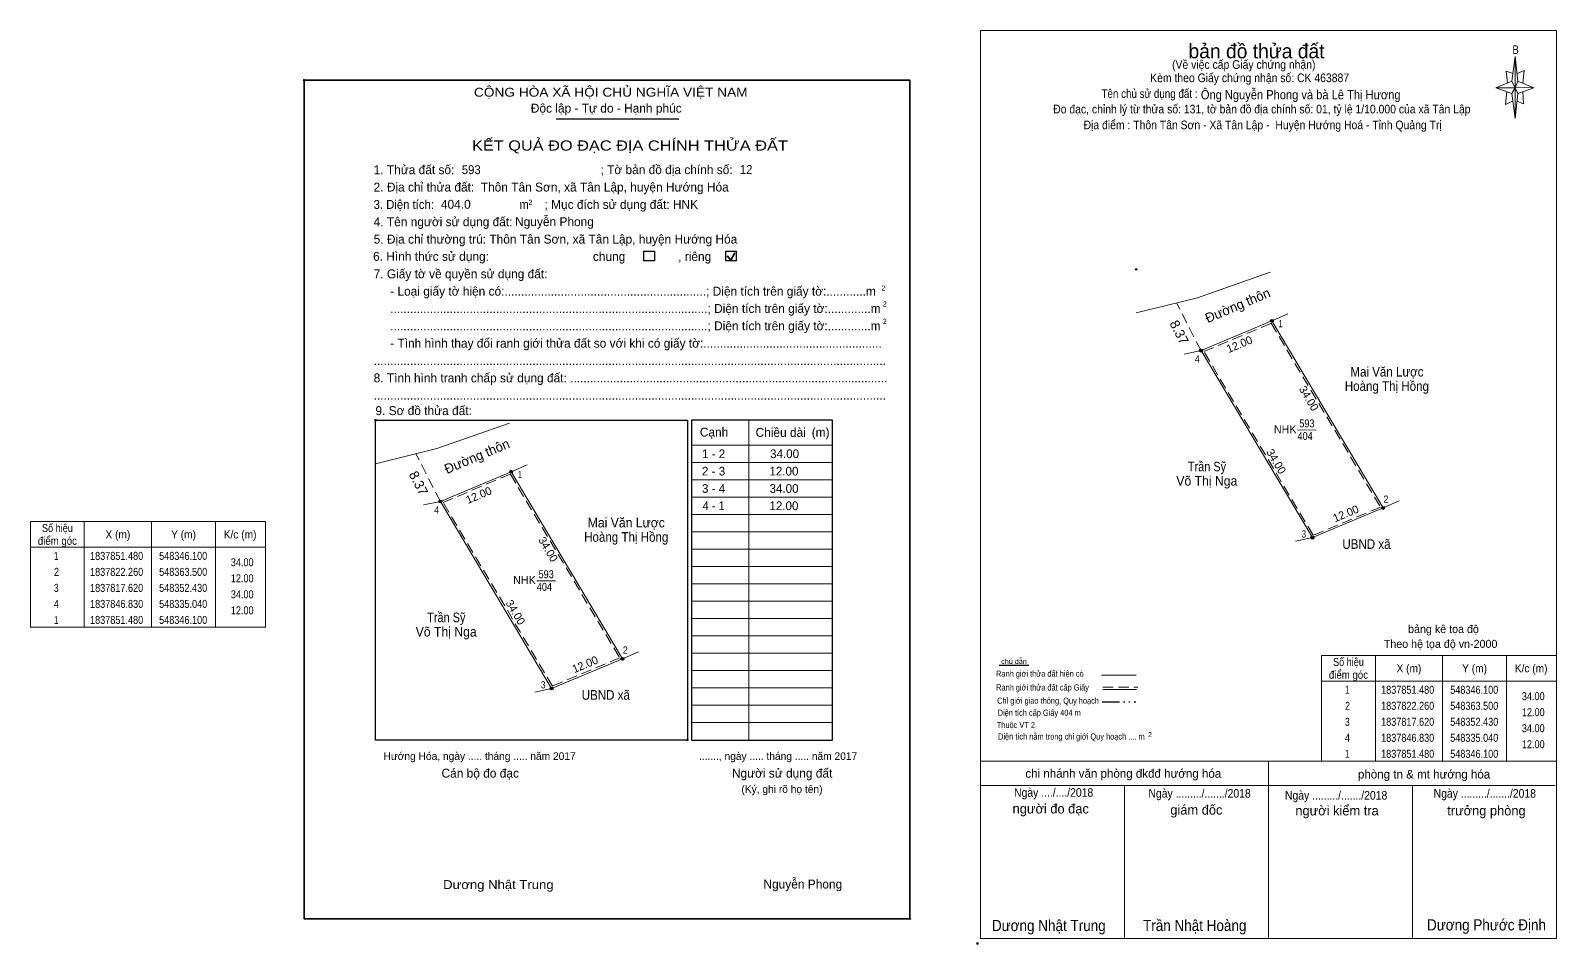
# Model space of a CAD drawing. Header units: metres. Extents: x 548271 to 548932, y 1837775 to 1837920.
# Drawn here: x 548271 to 548509.4, y 1837777.7 to 1837920.4 of the extents above; entities that cross this region are included whole.
import ezdxf
from ezdxf.enums import TextEntityAlignment as Align

# ---------------------------------------------------------------- set-up
doc = ezdxf.new("R2010")
doc.units = ezdxf.units.M
doc.header["$LTSCALE"] = 0.54
doc.header["$PDMODE"] = 32
doc.header["$PDSIZE"] = 0.27
doc.linetypes.add('DASH_DOUBLE_DOT', pattern=[9.2, 5, -1.2, 0.3, -1.2, 0.3, -1.2])
doc.linetypes.add('MEDIUM_DASHED', pattern=[4.5, 3, -1.5])
for name, color, linetype, lineweight in [('1', 7, 'Continuous', 13), ('10', 7, 'Continuous', 13), ('11', 7, 'Continuous', 25), ('2', 7, 'Continuous', 35), ('27', 7, 'Continuous', 13), ('4', 7, 'Continuous', 13), ('50', 7, 'Continuous', 25), ('63', 7, 'Continuous', 13), ('8', 7, 'Continuous', 13)]:
    doc.layers.add(name, color=color, linetype=linetype, lineweight=lineweight)
for name, color, linetype in [('36', 7, 'Continuous'), ('48', 7, 'Continuous'), ('52', 7, 'Continuous'), ('6', 7, 'Continuous'), ('9', 7, 'Continuous')]:
    doc.layers.add(name, color=color, linetype=linetype)

msp = doc.modelspace()

# ---------------------------------------------------------------- hatches: boundary and pattern name
at = {"layer": '11'}
for points in [[(548346.3257, 1837851.48, 1), (548345.8743, 1837851.48, 1)], [(548335.2657, 1837846.83, 1), (548334.8143, 1837846.83, 1)], [(548363.7257, 1837822.26, 1), (548363.2743, 1837822.26, 1)], [(548352.6557, 1837817.62, 1), (548352.2043, 1837817.62, 1)], [(548352.6557, 1837817.62, 1), (548352.2043, 1837817.62, 1)]]:
    msp.add_hatch(color=256, dxfattribs=at).paths.add_polyline_path(points)
at = {"layer": '8'}
for points in [[(548465.1757, 1837875.04, 1), (548464.7243, 1837875.04, 1)], [(548454.1157, 1837870.39, 1), (548453.6643, 1837870.39, 1)], [(548482.5757, 1837845.82, 1), (548482.1243, 1837845.82, 1)], [(548471.5057, 1837841.18, 1), (548471.0543, 1837841.18, 1)], [(548471.5057, 1837841.18, 1), (548471.0543, 1837841.18, 1)]]:
    msp.add_hatch(color=256, dxfattribs=at).paths.add_polyline_path(points)

# ---------------------------------------------------------------- linework, layer by layer
at = {"layer": '1', "lineweight": 25}
for p, q in [((548353.16, 1837906.6), (548372.3, 1837906.6)), ((548374.28, 1837859.53), (548374.28, 1837809.58)), ((548396.33, 1837809.58), (548396.33, 1837859.53)), ((548396.33, 1837809.58), (548396.33, 1837810.07)), ((548374.28, 1837809.58), (548375.84, 1837809.58)), ((548375.84, 1837809.58), (548396.33, 1837809.58))]:
    msp.add_line(p, q, dxfattribs=at)
at = {"layer": '1', "lineweight": 35}
for p, q in [((548379.86, 1837885.21), (548380.4, 1837884.51)), ((548380.4, 1837884.51), (548381.05, 1837885.68))]:
    msp.add_line(p, q, dxfattribs=at)
at = {"layer": '1'}
for p, q in [((548383.24, 1837859.53), (548383.24, 1837809.58)), ((548374.28, 1837855.63), (548375.84, 1837855.63)), ((548375.84, 1837855.63), (548389.43, 1837855.63)), ((548389.43, 1837855.63), (548396.33, 1837855.63)), ((548374.28, 1837852.92), (548375.84, 1837852.92)), ((548375.84, 1837852.92), (548389.43, 1837852.92)), ((548389.43, 1837852.92), (548396.33, 1837852.92)), ((548374.28, 1837850.22), (548375.84, 1837850.22)), ((548375.84, 1837850.22), (548389.43, 1837850.22)), ((548389.43, 1837850.22), (548396.33, 1837850.22)), ((548374.28, 1837847.51), (548375.84, 1837847.51)), ((548375.84, 1837847.51), (548389.43, 1837847.51)), ((548389.43, 1837847.51), (548396.33, 1837847.51)), ((548374.28, 1837844.8), (548375.84, 1837844.8)), ((548375.84, 1837844.8), (548389.43, 1837844.8)), ((548389.43, 1837844.8), (548396.33, 1837844.8)), ((548374.28, 1837842.09), (548375.84, 1837842.09)), ((548375.84, 1837842.09), (548389.43, 1837842.09)), ((548389.43, 1837842.09), (548396.33, 1837842.09)), ((548374.28, 1837839.38), (548375.84, 1837839.38)), ((548375.84, 1837839.38), (548389.43, 1837839.38)), ((548389.43, 1837839.38), (548396.33, 1837839.38)), ((548374.28, 1837836.67), (548375.84, 1837836.67)), ((548375.84, 1837836.67), (548389.43, 1837836.67)), ((548389.43, 1837836.67), (548396.33, 1837836.67)), ((548374.28, 1837833.96), (548375.84, 1837833.96)), ((548375.84, 1837833.96), (548389.43, 1837833.96)), ((548389.43, 1837833.96), (548396.33, 1837833.96)), ((548374.28, 1837831.25), (548375.84, 1837831.25)), ((548375.84, 1837831.25), (548389.43, 1837831.25)), ((548389.43, 1837831.25), (548396.33, 1837831.25)), ((548374.28, 1837828.55), (548375.84, 1837828.55)), ((548375.84, 1837828.55), (548389.43, 1837828.55)), ((548389.43, 1837828.55), (548396.33, 1837828.55)), ((548374.28, 1837825.84), (548375.84, 1837825.84)), ((548375.84, 1837825.84), (548389.43, 1837825.84)), ((548389.43, 1837825.84), (548396.33, 1837825.84)), ((548374.28, 1837823.13), (548375.84, 1837823.13)), ((548375.84, 1837823.13), (548389.43, 1837823.13)), ((548389.43, 1837823.13), (548396.33, 1837823.13)), ((548374.28, 1837820.42), (548375.84, 1837820.42)), ((548375.84, 1837820.42), (548389.43, 1837820.42)), ((548389.43, 1837820.42), (548396.33, 1837820.42)), ((548374.28, 1837817.71), (548375.84, 1837817.71)), ((548375.84, 1837817.71), (548389.43, 1837817.71)), ((548389.43, 1837817.71), (548396.33, 1837817.71)), ((548374.28, 1837815), (548375.84, 1837815)), ((548375.84, 1837815), (548389.43, 1837815)), ((548389.43, 1837815), (548396.33, 1837815)), ((548374.28, 1837812.29), (548375.84, 1837812.29)), ((548375.84, 1837812.29), (548389.43, 1837812.29)), ((548389.43, 1837812.29), (548396.33, 1837812.29))]:
    msp.add_line(p, q, dxfattribs=at)
at = {"layer": '1', "lineweight": 25}
msp.add_lwpolyline([(548324.9, 1837859.52), (548373.64, 1837859.52), (548373.64, 1837809.58), (548324.9, 1837809.58)], close=True, dxfattribs=at)
msp.add_lwpolyline([(548396.33, 1837859.53), (548375.84, 1837859.53), (548374.28, 1837859.53)], dxfattribs=at)
at = {"layer": '1'}
msp.add_lwpolyline([(548346.1, 1837851.48), (548363.5, 1837822.26), (548352.43, 1837817.62), (548335.04, 1837846.83)], close=True, dxfattribs=at)
for p in [(548313.74, 1837912.61), (548324.9, 1837859.52), (548373.64, 1837809.58), (548408.4, 1837781.68)]:
    msp.add_point(p, dxfattribs=at)
at = {"layer": '10', "linetype": 'MEDIUM_DASHED'}
msp.add_line((548335.04, 1837846.83), (548331.22, 1837854.28), dxfattribs=at)
at = {"layer": '10'}
msp.add_lwpolyline([(548345.82, 1837859.08), (548334.5, 1837855.09), (548324.9, 1837852.71)], dxfattribs=at)
msp.add_lwpolyline([(548352.43, 1837817.62), (548335.04, 1837846.83), (548346.1, 1837851.48), (548363.5, 1837822.26)], close=True, dxfattribs=at)
at = {"layer": '10', "linetype": 'MEDIUM_DASHED'}
msp.add_lwpolyline([(548352.55, 1837818), (548335.47, 1837846.69), (548345.98, 1837851.1), (548363.07, 1837822.4)], close=True, dxfattribs=at)
at = {"layer": '11'}
for centre in [(548346.1, 1837851.48), (548335.04, 1837846.83), (548363.5, 1837822.26), (548352.43, 1837817.62), (548352.43, 1837817.62)]:
    msp.add_circle(centre, 0.2257, dxfattribs=at)
at = {"layer": '2'}
msp.add_lwpolyline([(548313.74, 1837912.61), (548408.4, 1837912.61), (548408.4, 1837781.68), (548313.74, 1837781.68)], close=True, dxfattribs=at)
at = {"layer": '27'}
for p, q in [((548346.1, 1837851.48), (548348.58, 1837852.57)), ((548335.04, 1837846.83), (548332.39, 1837846.28)), ((548363.5, 1837822.26), (548365.98, 1837823.36)), ((548352.43, 1837817.62), (548349.78, 1837817.07))]:
    msp.add_line(p, q, dxfattribs=at)
at = {"layer": '4'}
for p, q in [((548502.47, 1837912.44), (548502.97, 1837916.34)), ((548503.37, 1837912.44), (548505.87, 1837911.44)), ((548502.47, 1837910.54), (548499.97, 1837911.44)), ((548503.37, 1837910.54), (548502.97, 1837906.64)), ((548504.17, 1837910.84), (548504.27, 1837908.94)), ((548504.27, 1837908.94), (548503.27, 1837909.34)), ((548438.35, 1837819.73), (548443.73, 1837819.73)), ((548438.55, 1837817.49), (548443.82, 1837817.49)), ((548419.42, 1837806.27), (548509.42, 1837806.27)), ((548419.42, 1837806.27), (548509.42, 1837806.27)), ((548419.42, 1837806.27), (548509.42, 1837806.27)), ((548464.42, 1837778.57), (548464.42, 1837806.27)), ((548419.42, 1837802.47), (548509.22, 1837802.47)), ((548441.92, 1837778.57), (548441.92, 1837802.47)), ((548486.92, 1837778.57), (548486.92, 1837802.47)), ((548509.42, 1837778.57), (548419.42, 1837778.57))]:
    msp.add_line(p, q, dxfattribs=at)
at = {"layer": '4', "lineweight": 25}
msp.add_line((548426.97, 1837821.22), (548422.35, 1837821.22), dxfattribs=at)
at = {"layer": '4', "linetype": 'MEDIUM_DASHED'}
msp.add_line((548438.55, 1837817.81), (548443.99, 1837817.81), dxfattribs=at)
at = {"layer": '4', "linetype": 'DASH_DOUBLE_DOT', "lineweight": 25}
msp.add_line((548438.45, 1837815.52), (548443.69, 1837815.52), dxfattribs=at)
at = {"layer": '4'}
for points in [[(548419.42, 1837920.37), (548509.42, 1837920.37), (548509.42, 1837778.57), (548419.42, 1837778.57)], [(548502.97, 1837916.34), (548503.37, 1837912.44), (548502.97, 1837911.44)], [(548502.97, 1837911.44), (548499.97, 1837911.44), (548502.47, 1837912.44), (548503.37, 1837910.54), (548505.87, 1837911.44), (548502.97, 1837911.54)], [(548502.97, 1837911.44), (548502.97, 1837906.64), (548502.47, 1837910.54)]]:
    msp.add_lwpolyline(points, close=True, dxfattribs=at)
for points in [[(548502.97, 1837911.44), (548502.47, 1837912.44), (548499.97, 1837911.44)], [(548502.67, 1837913.64), (548501.57, 1837914.04), (548501.77, 1837912.14)], [(548503.27, 1837913.64), (548504.37, 1837914.14), (548504.17, 1837912.14)], [(548501.67, 1837910.84), (548501.47, 1837908.84), (548502.57, 1837909.34)], [(548502.97, 1837911.44), (548503.37, 1837910.54), (548505.87, 1837911.44)]]:
    msp.add_lwpolyline(points, dxfattribs=at)
msp.add_point((548418.95, 1837777.79), dxfattribs=at)
at = {"layer": '50'}
for points in [[(548366.85, 1837885.9), (548368.48, 1837885.9), (548368.48, 1837884.39), (548366.85, 1837884.39)], [(548379.65, 1837885.9), (548381.27, 1837885.9), (548381.27, 1837884.39), (548379.65, 1837884.39)]]:
    msp.add_lwpolyline(points, close=True, dxfattribs=at)
at = {"layer": '63'}
for p, q in [((548279.41, 1837843.68), (548279.41, 1837827.18)), ((548289.91, 1837843.68), (548289.91, 1837827.18)), ((548299.91, 1837843.68), (548299.91, 1837827.18)), ((548271.01, 1837839.68), (548307.71, 1837839.68)), ((548350.09, 1837834.45), (548353.03, 1837834.43)), ((548481.12, 1837822.77), (548481.12, 1837806.27)), ((548491.62, 1837822.77), (548491.62, 1837806.27)), ((548501.62, 1837822.77), (548501.62, 1837806.27)), ((548472.72, 1837818.77), (548509.42, 1837818.77))]:
    msp.add_line(p, q, dxfattribs=at)
for points in [[(548271.01, 1837843.68), (548307.71, 1837843.68), (548307.71, 1837827.18), (548271.01, 1837827.18)], [(548472.72, 1837822.77), (548509.42, 1837822.77), (548509.42, 1837806.27), (548472.72, 1837806.27)]]:
    msp.add_lwpolyline(points, close=True, dxfattribs=at)
at = {"layer": '8', "linetype": 'MEDIUM_DASHED'}
msp.add_line((548453.89, 1837870.39), (548450.07, 1837877.84), dxfattribs=at)
at = {"layer": '8'}
for p, q in [((548464.95, 1837875.04), (548467.43, 1837876.13)), ((548453.89, 1837870.39), (548451.24, 1837869.84)), ((548468.94, 1837858.01), (548471.88, 1837857.99)), ((548482.35, 1837845.82), (548484.83, 1837846.92)), ((548471.28, 1837841.18), (548468.63, 1837840.63))]:
    msp.add_line(p, q, dxfattribs=at)
msp.add_lwpolyline([(548464.67, 1837882.64), (548453.35, 1837878.65), (548443.75, 1837876.27)], dxfattribs=at)
for points in [[(548471.28, 1837841.18), (548453.89, 1837870.39), (548464.95, 1837875.04), (548482.35, 1837845.82)], [(548464.95, 1837875.04), (548482.35, 1837845.82), (548471.28, 1837841.18), (548453.89, 1837870.39)]]:
    msp.add_lwpolyline(points, close=True, dxfattribs=at)
at = {"layer": '8', "linetype": 'MEDIUM_DASHED'}
msp.add_lwpolyline([(548471.4, 1837841.56), (548454.32, 1837870.25), (548464.83, 1837874.66), (548481.92, 1837845.96)], close=True, dxfattribs=at)
at = {"layer": '8', "lineweight": 25}
for centre in [(548464.95, 1837875.04), (548453.89, 1837870.39), (548482.35, 1837845.82), (548471.28, 1837841.18), (548471.28, 1837841.18)]:
    msp.add_circle(centre, 0.2257, dxfattribs=at)
at = {"layer": '8'}
msp.add_point((548443.75, 1837883.08), dxfattribs=at)

# ---------------------------------------------------------------- texts
at = {"layer": '1'}
for s, height, width, p in [('CỘNG HÒA XÃ HỘI CHỦ NGHĨA VIỆT NAM', 1.39, 1.15, (548340.29, 1837910.04)), ('3. Diện tích:', 1.39, 0.95, (548324.62, 1837892.52)), ('m', 1.39, 0.95, (548347.39, 1837892.52)), ('2', 0.7945, 0.9, (548348.82, 1837893.15)), ('2', 0.7945, 0.9, (548403.96, 1837879.75)), ('2', 0.7945, 0.9, (548404.17, 1837877.27)), ('2', 0.7945, 0.9, (548404.17, 1837874.56)), ('Dương Nhật Trung', 1.391, 1.1, (548335.47, 1837786.31))]:
    msp.add_text(s, height=height, dxfattribs=dict(at, width=width)).set_placement(p)
for s, height, p in [('Độc lập - Tự do - Hạnh phúc', 1.39, (548349.18, 1837907.55)), ('1. Thửa đất số:', 1.39, (548324.62, 1837897.94)), ('; Tờ bản đồ địa chính số:', 1.39, (548360.06, 1837897.95)), ('2. Địa chỉ thửa đất:', 1.39, (548324.62, 1837895.23)), ('; Mục đích sử dụng đất: HNK', 1.391, (548351.31, 1837892.52)), ('4. Tên người sử dụng đất:', 1.39, (548324.62, 1837889.81)), ('5. Địa chỉ thường trú: Thôn Tân Sơn, xã Tân Lập, huyện Hướng Hóa', 1.391, (548324.62, 1837887.1)), ('chung                , riêng', 1.39, (548358.87, 1837884.39)), ('7. Giấy tờ về quyền sử dụng đất:', 1.39, (548324.62, 1837881.68)), ('     - Loại giấy tờ hiện có:.............................................................; Diện tích trên giấy tờ:............m', 1.39, (548324.62, 1837878.97)), ('     ................................................................................................; Diện tích trên giấy tờ:.............m', 1.39, (548324.62, 1837876.27)), ('     ................................................................................................; Diện tích trên giấy tờ:.............m', 1.39, (548324.62, 1837873.56)), ('     - Tình hình thay đổi ranh giới thửa đất so với khi có giấy tờ:......................................................', 1.39, (548324.62, 1837870.85)), ('8. Tình hình tranh chấp sử dụng đất: ................................................................................................', 1.39, (548324.62, 1837865.43)), ('...........................................................................................................................................................', 1.39, (548324.62, 1837868.14)), ('...........................................................................................................................................................', 1.39, (548324.62, 1837862.72)), ('9. Sơ đồ thửa đất:', 1.39, (548324.9, 1837860.32)), ('Cạnh', 1.39, (548375.58, 1837856.97)), ('Chiều dài', 1.39, (548384.29, 1837856.92)), ('(m)', 1.39, (548393.06, 1837856.94)), ('Hướng Hóa, ngày ..... tháng ..... năm 2017', 1.192, (548326.16, 1837806.47)), ('......., ngày ..... tháng ..... năm 2017', 1.192, (548375.45, 1837806.47)), ('Cán bộ đo đạc', 1.391, (548335.22, 1837803.71)), ('Người sử dụng đất', 1.39, (548380.59, 1837803.71)), ('(Ký, ghi rõ họ tên)', 1.192, (548382.08, 1837801.32))]:
    msp.add_text(s, height=height, dxfattribs=at).set_placement(p)
for s, height, width, p in [('KẾT QUẢ ĐO ĐẠC ĐỊA CHÍNH THỬA ĐẤT', 1.589, 1.2, (548364.66, 1837901.62)), ('593', 1.25, 0.85, (548351.575, 1837834.84)), ('404', 1.25, 0.85, (548351.3, 1837832.87))]:
    msp.add_text(s, height=height, dxfattribs=dict(at, width=width)).set_placement(p, align=Align.CENTER)
msp.add_text('NHK', height=1.25, dxfattribs=at).set_placement((548348.185, 1837833.93), align=Align.CENTER)
at = {"layer": '10'}
for s, rotation, p in [('Đường thôn', 22.804, (548336.07, 1837851.11)), ('8.37', 297.137, (548330.07, 1837851.09))]:
    msp.add_text(s, height=1.5, rotation=rotation, dxfattribs=at).set_placement(p)
at = {"layer": '36'}
for s, width, p in [('Mai Văn Lược', 0.95, (548364.09, 1837842.78)), ('Hoàng Thị Hồng', 0.9, (548364.085, 1837840.54)), ('Trần Sỹ', 0.85, (548335.975, 1837827.98)), ('Võ Thị Nga', 0.95, (548335.95, 1837825.74)), ('UBND xã', 0.9, (548360.89, 1837815.87))]:
    msp.add_text(s, height=1.5, dxfattribs=dict(at, width=width)).set_placement(p, align=Align.CENTER)
at = {"layer": '4'}
for s, height, p in [('bản đồ thửa đất', 2.25, (548462.555, 1837916.03)), ('bảng kê tọa độ', 1.25, (548491.765, 1837826.29)), ('Theo hệ tọa độ vn-2000', 1.25, (548491.315, 1837823.97)), ('chi nhánh văn phòng đkđđ hướng hóa', 1.35, (548441.74, 1837803.69)), ('phòng tn & mt hướng hóa', 1.35, (548488.735, 1837803.57)), ('người đo đạc', 1.5, (548430.405, 1837798.11)), ('giám đốc', 1.5, (548453.155, 1837797.93)), ('người kiểm tra', 1.5, (548475.135, 1837797.81)), ('trưởng phòng', 1.5, (548498.475, 1837797.81))]:
    msp.add_text(s, height=height, dxfattribs=at).set_placement(p, align=Align.CENTER)
for s, height, width, p in [('B', 1.378, 0.8, (548503.04, 1837916.69)), ('(Về việc cấp Giấy chứng nhận)', 1.35, 0.9, (548460.565, 1837914.39)), ('Kèm theo Giấy chứng nhận số: CK 463887', 1.35, 0.9, (548461.48, 1837912.31)), ('Tên chủ sử dụng đất :', 1.35, 0.85, (548445.835, 1837909.85)), ('Đo đạc, chỉnh lý từ thửa số: 131, tờ bản đồ địa chính số: 01, tỷ lệ 1/10.000 của xã Tân Lập', 1.35, 0.9, (548463.39, 1837907.43)), ('Địa điểm : Thôn Tân Sơn - Xã Tân Lập -  Huyện Hướng Hoá - Tỉnh Quảng Trị ', 1.35, 0.9, (548463.735, 1837904.96)), ('chú dẫn', 0.7999, 1.05, (548424.66, 1837821.46)), ('Ranh giới thửa đất hiện có ', 0.96, 0.9, (548428.865, 1837819.46)), ('Ranh giới thửa đất cấp Giấy', 0.96, 0.9, (548429.12, 1837817.31)), ('Chỉ giới giao thông, Quy hoạch', 0.96, 0.9, (548429.98, 1837815.24)), ('Thuộc VT 2', 0.96, 0.9, (548424.955, 1837811.45)), ('Diện tích cấp Giấy 404 m', 0.96, 0.9, (548428.61, 1837813.36)), ('Diện tích nằm trong chỉ giới Quy hoạch .... m', 0.96, 0.9, (548433.625, 1837809.65)), ('2', 0.8, 0.8, (548445.91, 1837810.03)), ('Ngày ..../..../2018', 1.35, 0.9, (548430.86, 1837800.71)), ('Ngày ........./......./2018', 1.35, 0.9, (548453.66, 1837800.58)), ('Ngày ........./......./2018', 1.35, 0.9, (548474.99, 1837800.27)), ('Ngày ........./......./2018', 1.35, 0.9, (548498.22, 1837800.57)), ('Dương Nhật Trung', 1.75, 0.9, (548430.105, 1837779.74)), ('Trần Nhật Hoàng', 1.75, 0.9, (548452.9, 1837779.75)), ('Dương Phước Định', 1.75, 0.9, (548498.485, 1837779.84))]:
    msp.add_text(s, height=height, dxfattribs=dict(at, width=width)).set_placement(p, align=Align.CENTER)
at = {"layer": '4', "width": 0.9}
msp.add_text('Ông Nguyễn Phong và bà Lê Thị Hương', height=1.44, dxfattribs=at).set_placement((548453.86, 1837909.63))
at = {"layer": '48'}
msp.add_text('6. Hình thức sử dụng:', height=1.391, dxfattribs=at).set_placement((548324.53, 1837884.41))
at = {"layer": '52'}
for s, p in [('1 - 2', (548377.73, 1837853.6)), ('34.00', (548388.82, 1837853.6)), ('2 - 3', (548377.725, 1837850.89)), ('12.00', (548388.72, 1837850.89)), ('3 - 4', (548377.73, 1837848.18)), ('34.00', (548388.735, 1837848.18)), ('12.00', (548388.72, 1837845.48))]:
    msp.add_text(s, height=1.354, dxfattribs=at).set_placement(p, align=Align.CENTER)
at = {"layer": '52', "width": 0.95}
msp.add_text('4 - 1', height=1.354, dxfattribs=at).set_placement((548377.73, 1837845.48), align=Align.CENTER)
at = {"layer": '6', "width": 0.95}
for s, p in [('593', (548338.39, 1837897.95)), ('12', (548381.82, 1837897.97))]:
    msp.add_text(s, height=1.391, dxfattribs=at).set_placement(p)
at = {"layer": '6'}
for s, p in [('Thôn Tân Sơn, xã Tân Lập, huyện Hướng Hóa', (548341.36, 1837895.23)), ('404.0', (548335.13, 1837892.54)), ('Nguyễn Phong', (548346.72, 1837889.83)), ('Nguyễn Phong', (548385.52, 1837786.39))]:
    msp.add_text(s, height=1.391, dxfattribs=at).set_placement(p)
at = {"layer": '63'}
for s, rotation, p in [('12.00', 22.804, (548341.2728, 1837847.2342)), ('34.00', 300.773, (548351.3467, 1837839.0448)), ('34.00', 300.767, (548346.2464, 1837829.2047)), ('12.00', 22.741, (548357.8934, 1837820.812))]:
    msp.add_text(s, height=1.25, rotation=rotation, dxfattribs=at).set_placement(p, align=Align.CENTER)
for s, width, p in [('Số hiệu', 0.85, (548275.21, 1837842.06)), ('điểm góc', 0.9, (548275.21, 1837840.06)), ('X (m)', 0.95, (548284.66, 1837841.06)), ('Y (m)', 0.95, (548294.915, 1837841.06)), ('K/c (m)', 0.95, (548303.755, 1837841.06)), (' 1', 0.75, (548274.86, 1837837.71)), ('1837851.480', 0.85, (548284.46, 1837837.71)), ('548346.100', 0.85, (548294.86, 1837837.71)), (' 2', 0.85, (548274.865, 1837835.21)), ('1837822.260', 0.85, (548284.46, 1837835.21)), ('548363.500', 0.85, (548294.86, 1837835.21)), (' 3', 0.8, (548274.855, 1837832.71)), ('1837817.620', 0.85, (548284.46, 1837832.71)), ('548352.430', 0.85, (548294.86, 1837832.71)), (' 4', 0.85, (548274.86, 1837830.21)), ('1837846.830', 0.85, (548284.46, 1837830.21)), ('548335.040', 0.85, (548294.86, 1837830.21)), (' 1', 0.75, (548274.86, 1837827.71)), ('1837851.480', 0.85, (548284.46, 1837827.71)), ('548346.100', 0.85, (548294.86, 1837827.71)), ('Số hiệu', 0.85, (548476.92, 1837821.15)), ('điểm góc', 0.9, (548476.92, 1837819.15)), ('X (m)', 0.95, (548486.37, 1837820.15)), ('Y (m)', 0.95, (548496.625, 1837820.15)), ('K/c (m)', 0.95, (548505.465, 1837820.15)), (' 1', 0.75, (548476.57, 1837816.8)), ('1837851.480', 0.85, (548486.17, 1837816.8)), ('548346.100', 0.85, (548496.57, 1837816.8)), (' 2', 0.85, (548476.575, 1837814.3)), ('1837822.260', 0.85, (548486.17, 1837814.3)), ('548363.500', 0.85, (548496.57, 1837814.3)), (' 3', 0.8, (548476.565, 1837811.8)), ('1837817.620', 0.85, (548486.17, 1837811.8)), ('548352.430', 0.85, (548496.57, 1837811.8)), (' 4', 0.85, (548476.57, 1837809.3)), ('1837846.830', 0.85, (548486.17, 1837809.3)), ('548335.040', 0.85, (548496.57, 1837809.3)), (' 1', 0.75, (548476.57, 1837806.8)), ('1837851.480', 0.85, (548486.17, 1837806.8)), ('548346.100', 0.85, (548496.57, 1837806.8))]:
    msp.add_text(s, height=1.25, dxfattribs=dict(at, width=width)).set_placement(p, align=Align.CENTER)
at = {"layer": '63', "width": 0.85}
for s, p in [('34.00', (548305.86, 1837836.71)), ('12.00', (548305.86, 1837834.21)), ('34.00', (548305.86, 1837831.71)), ('12.00', (548305.86, 1837829.21)), ('34.00', (548507.57, 1837815.8)), ('12.00', (548507.57, 1837813.3)), ('34.00', (548507.57, 1837810.8)), ('12.00', (548507.57, 1837808.3))]:
    msp.add_text(s, height=1.25, dxfattribs=at).set_placement(p, align=Align.RIGHT)
at = {"layer": '8'}
for s, rotation, p in [('Đường thôn', 22.804, (548454.92, 1837874.67)), ('8.37', 297.137, (548448.92, 1837874.65))]:
    msp.add_text(s, height=1.5, rotation=rotation, dxfattribs=at).set_placement(p)
for s, height, width, p in [('1', 1.129, 0.75, (548466.32, 1837874.04)), ('4', 1.129, 0.9, (548453.305, 1837868.5)), ('Mai Văn Lược', 1.5, 0.9, (548482.93, 1837866.34)), ('Hoàng Thị Hồng', 1.5, 0.9, (548482.925, 1837864.1)), ('404', 1.25, 0.85, (548470.15, 1837856.43)), ('593', 1.25, 0.85, (548470.425, 1837858.4)), ('Trần Sỹ', 1.5, 0.85, (548454.815, 1837851.54)), ('Võ Thị Nga', 1.5, 0.95, (548454.79, 1837849.3)), ('2', 1.129, 0.9, (548482.78, 1837846.63)), ('3', 1.129, 0.8, (548469.955, 1837841.2)), ('UBND xã', 1.5, 0.9, (548479.735, 1837839.43))]:
    msp.add_text(s, height=height, dxfattribs=dict(at, width=width)).set_placement(p, align=Align.CENTER)
for s, rotation, p in [('12.00', 22.804, (548460.1228, 1837870.7942)), ('34.00', 300.773, (548470.1967, 1837862.6048)), ('34.00', 300.767, (548465.0964, 1837852.7647)), ('12.00', 22.741, (548476.7434, 1837844.372))]:
    msp.add_text(s, height=1.25, rotation=rotation, dxfattribs=at).set_placement(p, align=Align.CENTER)
msp.add_text('NHK', height=1.25, dxfattribs=at).set_placement((548467.035, 1837857.49), align=Align.CENTER)
at = {"layer": '9'}
for s, width, p in [('1', 0.75, (548347.48, 1837850.48)), ('4', 0.9, (548334.46, 1837844.94)), ('2', 0.9, (548363.94, 1837823.07)), ('3', 0.85, (548351.11, 1837817.64))]:
    msp.add_text(s, height=1.129, dxfattribs=dict(at, width=width)).set_placement(p, align=Align.CENTER)

doc.saveas('drawing.dxf')
